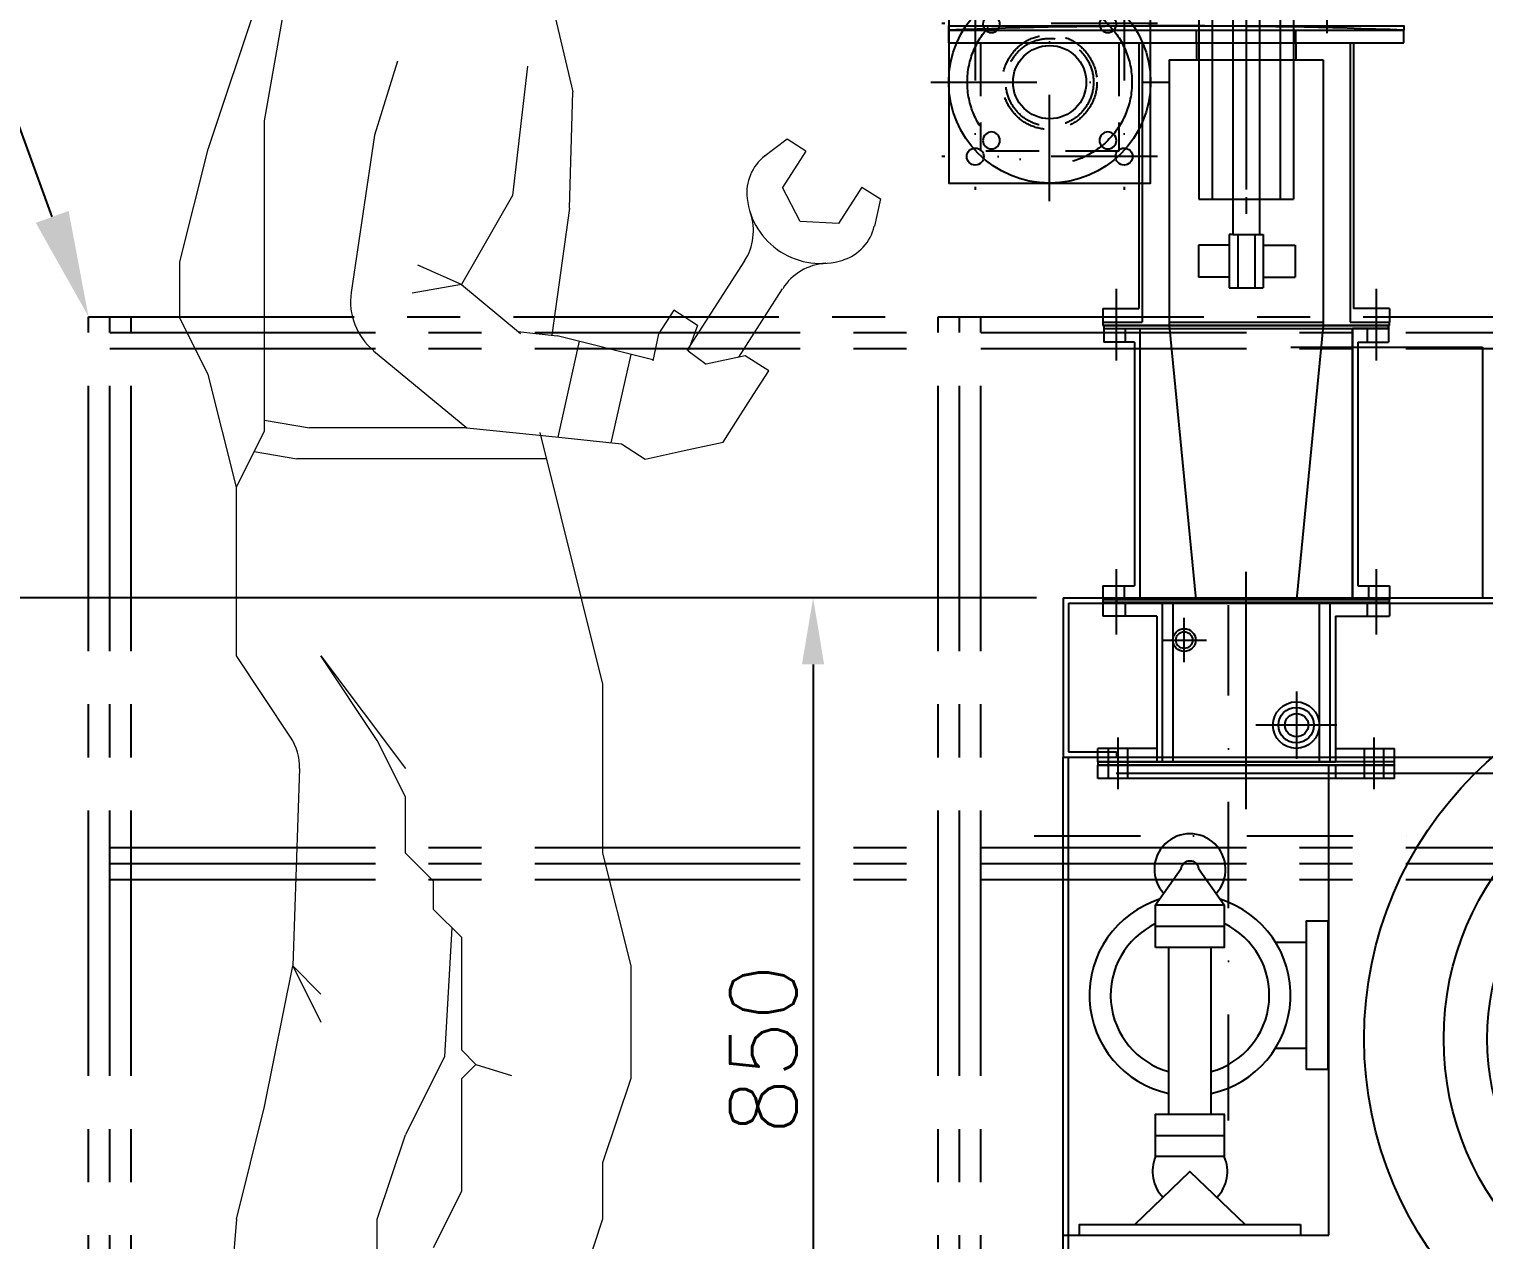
# Model space of a CAD drawing. Extents: x 0 to 21025, y 0 to 14850.
# Drawn here: x 2679 to 4049, y 11943 to 13083 of the extents above; entities that cross this region are included whole.
import ezdxf
from ezdxf import colors
from ezdxf.entities.mleader import LeaderData, LeaderLine
from ezdxf.math import Vec2, Vec3

# ---------------------------------------------------------------- set-up
doc = ezdxf.new("R2010")
doc.units = 0
doc.header["$LTSCALE"] = 200
doc.header["$MEASUREMENT"] = 0
doc.header["$PDMODE"] = 35
doc.header["$PDSIZE"] = 5
for name, pattern in [('CENTER', [2, 1.25, -0.25, 0.25, -0.25]), ('DASHDOT', [1, 0.5, -0.25, 0, -0.25]), ('DASHED2', [0.375, 0.25, -0.125])]:
    doc.linetypes.add(name, pattern=pattern)
for name, color, linetype in [('CENTRO', 1, 'DASHDOT'), ('DIM', 1, 'Continuous'), ('FRL2', 2, 'Continuous'), ('M-4', 4, 'Continuous'), ('M2', 2, 'Continuous'), ('M3', 3, 'Continuous'), ('M4', 4, 'Continuous'), ('MC1', 8, 'CENTER'), ('MT2', 1, 'DASHED2')]:
    doc.layers.add(name, color=color, linetype=linetype)
doc.layers.add('DESENHO_FANTASMA BÁSICA_01', color=8, linetype='Continuous', lineweight=0)
doc.styles.add('ROMANS', font='romans.shx')
doc.dimstyles.new('CEMI-1. 25', dxfattribs={"dimscale": 25, "dimtxt": 2.5, "dimasz": 2.5, "dimexe": 1, "dimexo": 1, "dimtad": 1, "dimdec": 0, "dimtxsty": 'ROMANS', "dimcen": 0, "dimclrd": 1, "dimclre": 1, "dimclrt": 3, "dimadec": 0, "dimazin": 2, "dimtfac": 1, "dimtdec": 0, "dimtmove": 0, "dimatfit": 3, "dimfxl": 1.25, "dimlwd": -1, "dimlwe": -1, "dimarcsym": 1})

# ---------------------------------------------------------------- blocks, each defined once
blk = doc.blocks.new('moinhokjjh')
at = {"layer": 'DIM', "true_color": 0x939598}
h = blk.add_hatch(dxfattribs=at)
h.set_pattern_fill('ANSI31', color=252, scale=2)
h.set_pattern_definition([(45, (-635024.8145, 15123.4), (-4.49012806, 4.49012806), [])])
h.paths.add_polyline_path([(-6301.2, -17974.7), (-6329.2, -17974.7), (-6329.2, -17990.7), (-6301.2, -17990.7)])
h.paths.add_polyline_path([(-6348.2, -17974.7), (-6353.2, -17974.7), (-6353.2, -17990.7), (-6348.2, -17990.7)])
h.paths.add_polyline_path([(-6158.2, -17974.7), (-6186.2, -17974.7), (-6186.2, -17990.7), (-6158.2, -17990.7)])
h.paths.add_polyline_path([(-6134.2, -17974.7), (-6139.2, -17974.7), (-6139.2, -17990.7), (-6134.2, -17990.7)])
at = {"layer": 'DIM'}
blk.add_line((-6243.7, -17750), (-6243.7, -18243.1), dxfattribs=at)
at = {"layer": 'M2'}
for p, q in [((-6353.2, -17990.7), (-6353.2, -17974.7)), ((-6134.2, -17974.7), (-6353.2, -17974.7)), ((-6348.2, -17990.7), (-6348.2, -17974.7)), ((-6329.2, -17990.7), (-6329.2, -17974.7)), ((-6301.2, -17974.7), (-6301.2, -17990.7)), ((-6300.9, -17974.7), (-6186.6, -17974.7)), ((-6300.9, -18137), (-6300.9, -17974.7)), ((-6294.9, -17974.9), (-6294.9, -17974.7)), ((-6186.6, -18137), (-6186.6, -17974.7)), ((-6186.2, -17974.7), (-6186.2, -18137)), ((-6158.2, -17990.7), (-6158.2, -17974.7)), ((-6139.2, -17990.7), (-6139.2, -17974.7)), ((-6134.2, -17990.7), (-6134.2, -17974.7)), ((-6134.2, -17990.7), (-6353.2, -17990.7)), ((-6134.2, -17990.7), (-6353.2, -17990.7))]:
    blk.add_line(p, q, dxfattribs=at)
blk.add_circle((-6243.7, -18137), 57.1, dxfattribs=at)
at = {"layer": 'M3'}
for p, q in [((-6367.7, -18137), (-6472.1, -18399.9)), ((-6119.7, -18137), (-6367.7, -18137)), ((-6119.7, -18137), (-6015.4, -18399.9)), ((-5941.2, -18399.9), (-6546.2, -18399.9)), ((-6546.2, -18422), (-6546.2, -18399.9)), ((-5941.2, -18422), (-5941.2, -18399.9)), ((-6876.2, -18422), (-6926.2, -18422)), ((-6926.2, -18422), (-6926.2, -18427)), ((-6881.2, -18427), (-6926.2, -18427)), ((-6881.2, -18427), (-6881.2, -18567)), ((-6876.2, -18422), (-6876.2, -18572)), ((-5991.2, -18422), (-6876.2, -18422)), ((-6496.2, -18422), (-6546.2, -18422)), ((-6546.2, -18422), (-6546.2, -18427)), ((-6501.2, -18427), (-6546.2, -18427)), ((-6501.2, -18427), (-6501.2, -18567)), ((-6496.2, -18422), (-6496.2, -18572)), ((-5991.2, -18422), (-5991.2, -18572)), ((-5991.2, -18422), (-5941.2, -18422)), ((-5986.2, -18427), (-5986.2, -18567)), ((-5986.2, -18427), (-5941.2, -18427)), ((-5941.2, -18422), (-5941.2, -18427)), ((-6881.2, -18567), (-6926.2, -18567)), ((-6926.2, -18567), (-6926.2, -18572)), ((-6501.2, -18567), (-6546.2, -18567)), ((-6546.2, -18567), (-6546.2, -18572)), ((-5986.2, -18567), (-5941.2, -18567)), ((-5941.2, -18567), (-5941.2, -18572)), ((-6876.2, -18572), (-6926.2, -18572)), ((-5991.2, -18572), (-6876.2, -18572)), ((-6496.2, -18572), (-6546.2, -18572)), ((-5991.2, -18572), (-5941.2, -18572))]:
    blk.add_line(p, q, dxfattribs=at)
for centre, radius in [((-6241.5, -18137), 351.5), ((-6244.3, -18137), 273.7), ((-6244.3, -18137), 232.7), ((-6244.3, -18137), 178), ((-6243.7, -18137), 99), ((-6243.7, -18137), 76.5), ((-6244.3, -18137), 70.7)]:
    blk.add_circle(centre, radius, dxfattribs=at)
blk = doc.blocks.new('MEM1')
at = {"layer": 'DESENHO_FANTASMA BÁSICA_01'}
for p, q in [((-356.2, 1272.2), (-303.2, 1431.4)), ((-38, 1431.4), (-12.9, 1326.2)), ((-303.2, 1298.8), (-285.6, 1398.6)), ((-178.1, 1355.1), (-199.8, 1285.4)), ((-55.7, 1350.2), (-69.8, 1228.6)), ((-16.2, 1216.7), (-12.9, 1326.2)), ((-303.2, 1272.2), (-303.2, 1298.8)), ((-199.8, 1285.4), (-221.5, 1137.3)), ((188.7, 1281.6), (165.5, 1264)), ((206.3, 1270.4), (188.7, 1281.6)), ((-382.8, 1166.2), (-356.2, 1272.2)), ((-303.2, 1245.7), (-303.2, 1272.2)), ((206.3, 1270.4), (184.3, 1236.1)), ((-303.2, 1219.2), (-303.2, 1245.7)), ((200.9, 1203.9), (184.3, 1236.1)), ((259.1, 1236.5), (237.1, 1202.2)), ((259.1, 1236.5), (276.6, 1225.3)), ((-303.2, 1192.7), (-303.2, 1219.2)), ((-69.8, 1228.6), (-117.9, 1144.8)), ((276.6, 1225.3), (270.9, 1199.7)), ((-16.2, 1216.7), (-32.9, 1097.1)), ((-303.2, 1166.2), (-303.2, 1192.7)), ((237.1, 1202.2), (200.9, 1203.9)), ((-382.8, 1113.1), (-382.8, 1166.2)), ((-303.2, 1113.1), (-303.2, 1166.2)), ((94.8, 1082.7), (148.8, 1166.9)), ((-117.9, 1144.8), (-158.8, 1162.8)), ((-117.9, 1144.8), (-164.3, 1136.6)), ((-117.9, 1144.8), (-62.4, 1098.6)), ((143.2, 1076.3), (184.5, 1140.7)), ((-356.2, 1060.1), (-382.8, 1113.1)), ((-303.2, 1086.6), (-303.2, 1113.1)), ((82.2, 1120.6), (67.8, 1098.2)), ((104.5, 1106.2), (82.2, 1120.6)), ((-64.6, 1100.5), (-27.8, 1096.5)), ((62.3, 1073.7), (-27.8, 1096.5)), ((67.8, 1098.2), (62.2, 1072.9)), ((104.5, 1106.2), (95.6, 1082.1)), ((-303.2, 1033.6), (-303.2, 1086.6)), ((-200.5, 1082.4), (-112.8, 1009.6)), ((-6.9, 1091.3), (-27.2, 1001)), ((95.6, 1082.1), (112.5, 1069.6)), ((41.5, 1078.9), (22.9, 995.7)), ((149.1, 1077.6), (112.5, 1069.6)), ((171.5, 1063.3), (149.1, 1077.6)), ((-329.7, 954), (-356.2, 1060.1)), ((157.1, 1041), (171.5, 1063.3)), ((142.8, 1018.6), (157.1, 1041)), ((-303.2, 1007), (-303.2, 1033.6)), ((-303.2, 1016.9), (-261, 1009.8)), ((128.5, 996.3), (142.8, 1018.6)), ((-329.7, 954), (-303.2, 1007)), ((-113, 1009.8), (-261, 1009.8)), ((-112.8, 1009.6), (-26.1, 1000.9)), ((-44.2, 1005.5), (15, 768.4)), ((-26.1, 1000.9), (32.9, 994.6)), ((-313.1, 987.3), (-272.9, 980.5)), ((32.9, 994.6), (55.2, 980.3)), ((55.2, 980.3), (91.9, 988.3)), ((91.9, 988.3), (128.5, 996.3)), ((-38, 980.5), (-272.9, 980.5)), ((-329.7, 874.4), (-329.7, 954)), ((-329.7, 794.9), (-329.7, 874.4)), ((-278.8, 718.5), (-329.7, 794.9)), ((-250.2, 794.9), (-170.6, 688.8)), ((-197.1, 715.3), (-250.2, 794.9)), ((15, 768.4), (15, 688.8)), ((-170.6, 662.3), (-197.1, 715.3)), ((-270.4, 688.9), (-276.7, 503.2)), ((15, 688.8), (15, 609.2)), ((-170.6, 609.2), (-170.6, 662.3)), ((-144.1, 582.7), (-170.6, 609.2)), ((15, 609.2), (41.5, 503.2)), ((-144.1, 556.2), (-144.1, 582.7)), ((-117.6, 529.7), (-144.1, 556.2)), ((-126.8, 539), (-133.8, 417.8)), ((-117.6, 503.2), (-117.6, 529.7)), ((-303.2, 370.6), (-276.7, 503.2)), ((-276.7, 503.2), (-250.2, 476.6)), ((-276.7, 503.2), (-250.2, 450.1)), ((-117.6, 476.6), (-117.6, 503.2)), ((41.5, 503.2), (41.5, 476.6)), ((-117.6, 450.1), (-117.6, 476.6)), ((41.5, 476.6), (41.5, 397.1)), ((-117.6, 423.6), (-117.6, 450.1)), ((-133.8, 417.8), (-170.6, 344)), ((-104.3, 410.3), (-117.6, 423.6)), ((-104.3, 410.3), (-117.6, 397.1)), ((-104.3, 410.3), (-70.8, 399.9)), ((-117.6, 370.6), (-117.6, 397.1)), ((41.5, 397.1), (15, 317.5)), ((-329.7, 264.5), (-303.2, 370.6)), ((-117.6, 344), (-117.6, 370.6)), ((-197.1, 264.5), (-170.6, 344)), ((-117.6, 291), (-117.6, 344)), ((15, 317.5), (15, 264.5)), ((-144.1, 238), (-117.6, 291)), ((-329.7, 264.5), (-342.5, 109.4)), ((-197.1, 105.8), (-197.1, 264.5)), ((15, 264.5), (-11.5, 184.9))]:
    blk.add_line(p, q, dxfattribs=at)
for centre, radius, start, end in [((194.3, 1231.2), 43.5, 127.3251, 187.0802), ((220.4, 1234.4), 69.9, 187.0802, 287.57), ((104.8, 1195.1), 52.2, 327.3251, 18.7587), ((228.4, 1209.3), 43.5, 287.57, 347.3254), ((228.5, 1112.6), 52.2, 93.7828, 147.3251), ((-162.2, 1128.6), 60, 171.6621, 230.2826), ((-320.5, 690.6), 50.2, 358.0609, 33.6901)]:
    blk.add_arc(centre, radius, start, end, dxfattribs=at)
blk = doc.blocks.new('u6')
at = {"layer": 'M4'}
for p, q in [((-1668.5, -18441.7), (-1668.5, -18591.7)), ((-1668.5, -18441.7), (-1618.5, -18441.7)), ((-1663.5, -18446.7), (-1663.5, -18586.7)), ((-1663.5, -18446.7), (-1618.5, -18446.7)), ((-1618.5, -18441.7), (-1618.5, -18446.7)), ((-1668.5, -18591.7), (-1618.5, -18591.7)), ((-1663.5, -18586.7), (-1618.5, -18586.7)), ((-1618.5, -18586.7), (-1618.5, -18591.7))]:
    blk.add_line(p, q, dxfattribs=at)
blk = doc.blocks.new('*D53')
at = {"layer": 'Defpoints', "color": 0, "transparency": 16777216}
for p in [(3652.7, 12547.2), (1427.2, 10067.1), (2730.2, 10067.1)]:
    blk.add_point(p, dxfattribs=at)
at = {"layer": 'DIM', "color": 1, "transparency": 16777216}
for p, q in [((3627.7, 12547.2), (1402.2, 12547.2)), ((1427.2, 12484.7), (1427.2, 10129.6)), ((2705.2, 10067.1), (1402.2, 10067.1))]:
    blk.add_line(p, q, dxfattribs=at)
for points in [[(1416.8, 12484.7), (1437.7, 12484.7), (1427.2, 12547.2)], [(1416.8, 10129.6), (1437.7, 10129.6), (1427.2, 10067.1)]]:
    blk.add_solid(points, dxfattribs=at)
at = {"layer": 'DIM', "color": 3, "transparency": 16777216, "insert": (1380.4, 11307.1), "char_height": 62.5, "attachment_point": 5, "rotation": 90, "style": 'ROMANS'}
blk.add_mtext('2480', dxfattribs=at)
blk = doc.blocks.new('*U31')
at = {"layer": 'M3'}
blk.add_circle((0, 0), 8, dxfattribs=at)
blk = doc.blocks.new('*U32')
at = {"layer": 'DIM', "color": 0, "linetype": 'ByBlock', "lineweight": -2}
for p, rotation in [((-13336.3, -22631.7), 180), ((-13226.7, -22631.7), 90.00000000000001), ((-13336.3, -22741.3), 270)]:
    blk.add_blockref('*U31', p, dxfattribs=dict(at, rotation=rotation))
blk.add_blockref('*U31', (-13226.7, -22741.3), dxfattribs=at)
blk = doc.blocks.new('flan')
at = {"layer": 'CENTRO'}
for p, q in [((-4693.2, -84380.4), (-4693.2, -84156.4)), ((-4763.2, -84166.9), (-4763.2, -84369.8)), ((-4623.2, -84166.9), (-4623.2, -84369.8)), ((-4591.7, -84213.2), (-4794.7, -84213.2)), ((-4805.2, -84268.4), (-4581.2, -84268.4)), ((-4591.7, -84338.4), (-4794.7, -84338.4))]:
    blk.add_line(p, q, dxfattribs=at)
blk.add_circle((-4693.2, -84268.4), 77.5, dxfattribs=at)
at = {"layer": 'DIM', "linetype": 'DASHED2'}
for radius in [44.5, 41.3]:
    blk.add_circle((-4693.2, -84268.4), radius, dxfattribs=at)
at = {"layer": 'M3'}
blk.add_lwpolyline([(-4598.2, -84173.4), (-4788.2, -84173.4), (-4788.2, -84363.4), (-4598.2, -84363.4)], close=True, dxfattribs=at)
for centre, radius in [((-4693.2, -84268.4), 95), ((-4763.2, -84198.4), 8), ((-4623.2, -84198.4), 8), ((-4693.2, -84268.4), 34.5), ((-4693.2, -84268.4), 34.5), ((-4763.2, -84338.4), 8), ((-4623.2, -84338.4), 8)]:
    blk.add_circle(centre, radius, dxfattribs=at)
at = {"layer": 'DIM', "xscale": -1}
blk.add_blockref('*U32', (-17974.7, -61581.9), dxfattribs=at)
blk = doc.blocks.new('FGDFGDFG')
at = {"layer": 'CENTRO'}
blk.add_line((-6701.3, -94733.7), (-6701.3, -94949.2), dxfattribs=at)
at = {"layer": 'DIM', "color": 8, "linetype": 'Continuous'}
for p, q in [((-6636.8, -94747.7), (-6637.1, -94747.4)), ((-6765.5, -94760.4), (-6765.8, -94760.2))]:
    blk.add_line(p, q, dxfattribs=at)
at = {"layer": 'M4'}
for p, q in [((-6765.8, -94760.4), (-6765.8, -94747.4)), ((-6765.8, -94747.4), (-6636.8, -94747.4)), ((-6733.3, -94747.4), (-6733.3, -94935.4)), ((-6669.3, -94747.4), (-6669.3, -94935.4)), ((-6636.8, -94760.4), (-6636.8, -94747.4)), ((-6745.8, -94760.4), (-6765.8, -94760.4)), ((-6745.8, -94760.4), (-6745.8, -94935.4)), ((-6656.8, -94760.4), (-6656.8, -94935.4)), ((-6656.8, -94760.4), (-6636.8, -94760.4)), ((-6745.8, -94935.4), (-6656.8, -94935.4))]:
    blk.add_line(p, q, dxfattribs=at)
blk = doc.blocks.new('GFDHGKK')
at = {"layer": 'CENTRO'}
for p, q in [((-6991.3, -94779.1), (-6991.3, -94595.8)), ((-7067.5, -94631.8), (-7067.5, -94926.4)), ((-7190, -95020.1), (-7190, -95069.7)), ((-6945, -95020.1), (-6945, -95069.7)), ((-7190, -95040.2), (-7190, -95087.5)), ((-6945, -95040.2), (-6945, -95087.5)), ((-7190, -95283.9), (-7190, -95331.3)), ((-6945, -95283.9), (-6945, -95331.3)), ((-7190, -95298.2), (-7190, -95345.5)), ((-6945, -95298.2), (-6945, -95345.5))]:
    blk.add_line(p, q, dxfattribs=at)
at = {"layer": 'DIM'}
for p, q in [((-7067.5, -95510.1), (-7067.5, -95286.4)), ((-7125.8, -95371.5), (-7125.8, -95329.8)), ((-7146.6, -95350.7), (-7105, -95350.7)), ((-7020, -95399), (-7020, -95462.6)), ((-7188, -95491.2), (-7188, -95442.6)), ((-6982.2, -95430.8), (-7058.5, -95430.8)), ((-6947, -95491.2), (-6947, -95442.6))]:
    blk.add_line(p, q, dxfattribs=at)
at = {"layer": 'M-4'}
for p, q in [((-7136.5, -95315.4), (-7136.5, -95465.4)), ((-6998.5, -95465.4), (-6998.5, -95315.4))]:
    blk.add_line(p, q, dxfattribs=at)
blk.add_circle((-7020, -95430.8), 11, dxfattribs=at)
at = {"layer": 'M3'}
for p, q in [((-7080.2, -94433.9), (-7080.2, -94968.9)), ((-7054.8, -94433.9), (-7054.8, -94968.9)), ((-7347.5, -94776.4), (-6919, -94776.4)), ((-7347.5, -94788.4), (-7347.5, -94776.4)), ((-7114.3, -94788.4), (-7114.3, -94776.4)), ((-7020.6, -94788.4), (-7020.6, -94776.4)), ((-6919, -94788.4), (-6919, -94776.4)), ((-7347.5, -94788.4), (-6919, -94788.4)), ((-7168.5, -94788.4), (-7168.5, -95038.4)), ((-7165.5, -94788.4), (-7165.5, -95051.4)), ((-7114.3, -94788.4), (-7114.3, -94804.4)), ((-7020.6, -94788.4), (-7020.6, -94804.4)), ((-6969.5, -94788.4), (-6969.5, -95051.4)), ((-6966.5, -94788.4), (-6966.5, -95038.4)), ((-7140, -94804.4), (-7140, -95054.4)), ((-7140, -94804.4), (-6995, -94804.4)), ((-6995, -94804.4), (-6995, -95054.4)), ((-7083.5, -94968.9), (-7083.5, -95018.9)), ((-7080.2, -94968.9), (-7083.5, -94968.9)), ((-7080.2, -94968.9), (-7054.8, -94968.9)), ((-7075.5, -94968.9), (-7075.5, -95018.9)), ((-7059.5, -94968.9), (-7059.5, -95018.9)), ((-7054.8, -94968.9), (-7051.5, -94968.9)), ((-7051.5, -94968.9), (-7051.5, -95018.9)), ((-7083.4, -94978.9), (-7112.5, -94978.9)), ((-7112.5, -94978.9), (-7112.5, -95008.9)), ((-7051.5, -94978.9), (-7021.5, -94978.9)), ((-7021.5, -94978.9), (-7021.5, -95008.9)), ((-7083.4, -95008.9), (-7112.5, -95008.9)), ((-7083.5, -95018.9), (-7051.5, -95018.9)), ((-7075.5, -95018.9), (-7059.5, -95018.9)), ((-7051.5, -95008.9), (-7021.5, -95008.9)), ((-7202.5, -95038.4), (-7202.5, -95051.4)), ((-7202.5, -95038.4), (-7168.5, -95038.4)), ((-6932.5, -95038.4), (-6966.5, -95038.4)), ((-6932.5, -95038.4), (-6932.5, -95051.4)), ((-7202.5, -95051.4), (-7165.5, -95051.4)), ((-7202.5, -95051.4), (-7202.5, -95054.4)), ((-7202.5, -95054.4), (-6932.5, -95054.4)), ((-7202.5, -95054.4), (-6932.5, -95054.4)), ((-7201.5, -95057.4), (-7201.5, -95070.1)), ((-7181.5, -95057.4), (-7181.5, -95070.1)), ((-7167.5, -95057.4), (-7167.5, -95312.4)), ((-7140, -95051.4), (-6995, -95051.4)), ((-6969.5, -95051.4), (-6932.5, -95051.4)), ((-6967.5, -95057.4), (-6967.5, -95312.4)), ((-6953.5, -95057.4), (-6953.5, -95070.1)), ((-6933.5, -95057.4), (-6933.5, -95070.1)), ((-6932.5, -95054.4), (-6932.5, -95051.4)), ((-7172.5, -95070.1), (-7201.5, -95070.1)), ((-7172.5, -95070.1), (-7172.5, -95299.7)), ((-6962.5, -95070.1), (-6933.5, -95070.1)), ((-6962.5, -95070.1), (-6962.5, -95299.7)), ((-7202.5, -95299.7), (-7172.5, -95299.7)), ((-7202.5, -95299.7), (-7202.5, -95312.4)), ((-7182.5, -95299.7), (-7182.5, -95312.4)), ((-6962.5, -95299.7), (-6932.5, -95299.7)), ((-6952.5, -95299.7), (-6952.5, -95312.4)), ((-6932.5, -95299.7), (-6932.5, -95312.4)), ((-7202.5, -95312.4), (-6932.5, -95312.4)), ((-6932.5, -95315.4), (-7202.5, -95315.4)), ((-7202.5, -95315.4), (-7146.5, -95315.4)), ((-7202.5, -95315.4), (-7202.5, -95328.1)), ((-7181.5, -95315.4), (-7181.5, -95328.1)), ((-7146.5, -95315.4), (-7146.5, -95465.4)), ((-7146.5, -95315.4), (-7146.5, -95465.4)), ((-7146.5, -95315.4), (-6988.5, -95315.4)), ((-6932.5, -95315.4), (-6988.5, -95315.4)), ((-6988.5, -95465.4), (-6988.5, -95315.4)), ((-6953.5, -95315.4), (-6953.5, -95328.1)), ((-6932.5, -95315.4), (-6932.5, -95328.1)), ((-7151.5, -95328.1), (-7202.5, -95328.1)), ((-7151.5, -95328.1), (-7151.5, -95452.7)), ((-6983.5, -95328.1), (-6932.5, -95328.1)), ((-6983.5, -95328.1), (-6983.5, -95452.7)), ((-7207, -95465.4), (-7207, -95452.7)), ((-7151.5, -95452.7), (-7207, -95452.7)), ((-7197, -95481.1), (-7197, -95452.7)), ((-7179, -95481.1), (-7179, -95452.7)), ((-7151.5, -95452.7), (-7151.5, -95465.4)), ((-6983.5, -95452.7), (-6983.5, -95465.4)), ((-6983.5, -95452.7), (-6928, -95452.7)), ((-6956, -95481.1), (-6956, -95452.7)), ((-6938, -95481.1), (-6938, -95452.7)), ((-6928, -95465.4), (-6928, -95452.7)), ((-7207, -95465.4), (-7146.5, -95465.4)), ((-6928, -95468.4), (-7207, -95468.4)), ((-7207, -95481.1), (-7207, -95468.4)), ((-7151.5, -95468.4), (-7207, -95468.4)), ((-7151.5, -95465.4), (-6983.5, -95465.4)), ((-6928, -95465.4), (-6988.5, -95465.4)), ((-6983.5, -95468.4), (-6983.5, -95481.1)), ((-6983.5, -95468.4), (-6928, -95468.4)), ((-6928, -95481.1), (-6928, -95468.4)), ((-6928, -95481.1), (-7207, -95481.1))]:
    blk.add_line(p, q, dxfattribs=at)
blk.add_lwpolyline([(-7347.5, -94772.4), (-6919, -94772.4), (-6919, -94776.4, 0.018673), (-7347.5, -94776.4)], format="xyb", close=True, dxfattribs=at)
for points in [[(-6933.5, -95054.4), (-7201.5, -95054.4), (-7201.5, -95057.4), (-6933.5, -95057.4)], [(-6932.5, -95312.4), (-7202.5, -95312.4), (-7202.5, -95315.4), (-6932.5, -95315.4)], [(-6928, -95465.4), (-7207, -95465.4), (-7207, -95468.4), (-6928, -95468.4)]]:
    blk.add_lwpolyline(points, close=True, dxfattribs=at)
for centre, radius in [((-7125.8, -95350.7), 10.7), ((-7125.8, -95350.7), 7.85), ((-7020.4, -95430.8), 21.9), ((-7020.4, -95430.8), 16.7)]:
    blk.add_circle(centre, radius, dxfattribs=at)
at = {"layer": 'M4'}
for p, q in [((-7201.5, -95054.4), (-6933.5, -95054.4)), ((-7201.5, -95054.4), (-7201.5, -95057.4)), ((-7201.5, -95057.4), (-7167.5, -95057.4)), ((-7167.5, -95057.4), (-7167.5, -95312.4)), ((-7140, -95054.4), (-7115, -95312.4)), ((-6995, -95054.4), (-7020, -95312.4)), ((-6933.5, -95057.4), (-6967.5, -95057.4)), ((-6967.5, -95312.4), (-6967.5, -95057.4)), ((-6933.5, -95054.4), (-6933.5, -95057.4)), ((-7167.5, -95312.4), (-6967.5, -95312.4))]:
    blk.add_line(p, q, dxfattribs=at)
at = {"layer": 'MT2'}
for p, q in [((-7317.5, -94788.4), (-7317.5, -94890.4)), ((-7187.5, -94788.4), (-7187.5, -94890.4)), ((-7187.5, -94890.4), (-7317.5, -94890.4))]:
    blk.add_line(p, q, dxfattribs=at)
at = {"layer": 'DIM', "linetype": 'DASHED2'}
blk.add_blockref('flan', (-2559.3, -10557), dxfattribs=at)
at = {"layer": 'DIM'}
blk.add_blockref('FGDFGDFG', (-366.2, 0), dxfattribs=at)
blk = doc.blocks.new('*D66')
at = {"layer": 'Defpoints', "color": 0, "transparency": 16777216}
for p in [(3652.7, 12547.2), (3417.3, 11697.1), (3602.7, 11697.1)]:
    blk.add_point(p, dxfattribs=at)
at = {"layer": 'DIM', "color": 1, "transparency": 16777216}
for p, q in [((3627.7, 12547.2), (3392.3, 12547.2)), ((3417.3, 12484.7), (3417.3, 11759.6)), ((3577.7, 11697.1), (3392.3, 11697.1))]:
    blk.add_line(p, q, dxfattribs=at)
for points in [[(3406.8, 12484.7), (3427.7, 12484.7), (3417.3, 12547.2)], [(3406.8, 11759.6), (3427.7, 11759.6), (3417.3, 11697.1)]]:
    blk.add_solid(points, dxfattribs=at)
at = {"layer": 'DIM', "color": 3, "transparency": 16777216, "insert": (3370.4, 12122.1), "char_height": 62.5, "attachment_point": 5, "rotation": 90, "style": 'ROMANS'}
blk.add_mtext('850', dxfattribs=at)

msp = doc.modelspace()

# ---------------------------------------------------------------- linework, layer by layer
at = {"layer": 'CENTRO'}
for p, q in [((3808.4, 12055.1), (3808.4, 12540.6)), ((3625.5, 12323.1), (3991.2, 12323.1))]:
    msp.add_line(p, q, dxfattribs=at)
at = {"layer": 'DIM'}
for p, q in [((3867, 12783.3), (4047.4, 12783.3)), ((4047.4, 12783.3), (4047.4, 12547.2))]:
    msp.add_line(p, q, dxfattribs=at)
at = {"layer": 'M4'}
for p, q in [((3702.7, 12547.2), (4917.7, 12547.2)), ((3702.7, 12542.2), (4917.7, 12542.2)), ((3652.7, 11847.1), (3652.7, 12397.2)), ((3657.7, 11847.1), (3657.7, 12397.2)), ((3702.7, 12397.2), (4917.7, 12397.2)), ((3702.7, 12382.2), (4917.7, 12382.2)), ((3902.7, 11947.2), (3902.7, 12389.9)), ((3739.7, 12258.2), (3804.4, 12258.2)), ((3739.7, 12238.2), (3804.4, 12238.2)), ((3752.1, 12061.2), (3752.1, 12218.2)), ((3792.1, 12061.2), (3792.1, 12218.2)), ((3852.6, 12223.2), (3881.9, 12223.2)), ((3852.6, 12123.2), (3881.9, 12123.2)), ((3739.7, 12041.2), (3804.4, 12041.2)), ((3652.7, 11947.2), (3902.7, 11947.2))]:
    msp.add_line(p, q, dxfattribs=at)
msp.add_lwpolyline([(3739.7, 12218.2), (3739.7, 12258.2), (3763.9, 12292.4, -0.90821), (3780.2, 12292.4), (3804.4, 12258.2), (3804.4, 12218.2)], format="xyb", close=True, dxfattribs=at)
for points in [[(3901.9, 12243.2), (3901.9, 12103.2), (3881.9, 12103.2), (3881.9, 12243.2), (3901.9, 12243.2)], [(3720.1, 11957.2), (3772.1, 12007.2), (3824.1, 11957.2)], [(3668.1, 11947.2), (3668.1, 11957.2), (3876.1, 11957.2)], [(3876.1, 11957.2), (3876.1, 11947.2)]]:
    msp.add_lwpolyline(points, dxfattribs=at)
msp.add_lwpolyline([(3739.7, 12021.2), (3739.7, 12061.2), (3804.4, 12061.2), (3804.4, 12021.2)], close=True, dxfattribs=at)
for centre, radius, start, end in [((3772.1, 12291.7), 33.5, 317.4472, 222.5528), ((3772.1, 12173.2), 94.7, 107.5478, 257.813), ((3772.1, 12173.2), 94.7, 282.187, 72.4522), ((3772.1, 12173.2), 74.7, 115.6355, 254.4789), ((3772.1, 12173.2), 74.7, 285.5211, 64.3645), ((3772.1, 12007.2), 35.2, 156.6113, 223.8767), ((3772.1, 12007.2), 35.2, 316.1233, 23.3887)]:
    msp.add_arc(centre, radius, start, end, dxfattribs=at)
at = {"layer": 'MC1'}
for p, q in [((2735.2, 11697.1), (2735.2, 12812.1)), ((2735.2, 12812.1), (5835.2, 12812.1)), ((2755.2, 11697.1), (2755.2, 12812.1)), ((2775.2, 11697.1), (2775.2, 12812.1)), ((3535.2, 11697.1), (3535.2, 12812.1)), ((3555.2, 11697.1), (3555.2, 12812.1)), ((3575.2, 11697.1), (3575.2, 12812.1)), ((2755.2, 12797.1), (3535.2, 12797.1)), ((3575.2, 12797.1), (5795.2, 12797.1)), ((2755.2, 12782.1), (3535.2, 12782.1)), ((3575.2, 12782.1), (5795.2, 12782.1)), ((2755.2, 12312.1), (3535.2, 12312.1)), ((3575.2, 12312.1), (5795.2, 12312.1)), ((2755.2, 12297.1), (3535.2, 12297.1)), ((3575.2, 12297.1), (5795.2, 12297.1)), ((2755.2, 12282.1), (3535.2, 12282.1)), ((3575.2, 12282.1), (5795.2, 12282.1))]:
    msp.add_line(p, q, dxfattribs=at)

# ---------------------------------------------------------------- block references
at = {"layer": 'DESENHO_FANTASMA BÁSICA_01'}
msp.add_blockref('MEM1', (3204.1, 11697.7), dxfattribs=at)
at = {"layer": 'DIM'}
msp.add_blockref('GFDHGKK', (10892.5, 107858.3), dxfattribs=at)
at = {"layer": 'M4'}
for name, p in [('u6', (5321.3, 30988.9)), ('moinhokjjh', (10529, 30269.1))]:
    msp.add_blockref(name, p, dxfattribs=at)

# ---------------------------------------------------------------- dimensions: what is measured, and where the dimension line sits
at = {"layer": 'DIM'}
for base, p2, picture, middle in [((1427.2, 10067.1), (2730.2, 10067.1), '*D53', (1380.4, 11307.1)), ((3417.3, 11697.1), (3602.7, 11697.1), '*D66', (3370.4, 12122.1))]:
    dim = msp.add_linear_dim(base=base, p1=(3652.7, 12547.2), p2=p2, angle=90, dimstyle='CEMI-1. 25', dxfattribs=at)
    dim.commit()
    dim.dimension.update_dxf_attribs({"geometry": picture, "text_midpoint": middle})

# ---------------------------------------------------------------- leaders
at = {"layer": 'FRL2'}
ml = msp.add_multileader_mtext('Standard', dxfattribs=at)
ml.set_content('05', color=3)
ml.set_leader_properties(color=1)
ml.build(insert=Vec2(0, 0))
ml.multileader.update_dxf_attribs({"text_left_attachment_type": 6, "text_right_attachment_type": 6, "dogleg_length": 50, "arrow_head_size": 100})
ctx = ml.context
ctx.base_point, ctx.char_height, ctx.arrow_head_size, ctx.landing_gap_size, ctx.plane_origin = Vec3(2336.1, 13358.7), 100, 100, 0.09, Vec3(2735.2, 12812.1)
ctx.left_attachment, ctx.right_attachment, ctx.text_align_type = 6, 6, 2
notes = []
notes.append((ctx, [(0, (1, 1, 0), (2536.3, 13358.7), (-1, 0), 50, [(0, [(2735.2, 12812.1)], 0, [])])]))
ctx.mtext.insert, ctx.mtext.alignment, ctx.mtext.flow_direction = Vec3(2486.2, 13478.7), 3, 5
for ctx, leaders in notes:
    for number, flags, end, landing, length, lines in leaders:
        leader = LeaderData()
        leader.index, (leader.has_last_leader_line, leader.has_dogleg_vector, leader.attachment_direction) = number, flags
        leader.last_leader_point, leader.dogleg_vector, leader.dogleg_length = Vec3(end), Vec3(landing), length
        for number, points, colour, breaks in lines:
            line = LeaderLine()
            line.index, line.vertices, line.color, line.breaks = number, Vec3.list(points), colors.encode_raw_color(colour), breaks
            leader.lines.append(line)
        ctx.leaders.append(leader)

doc.saveas('drawing.dxf')
